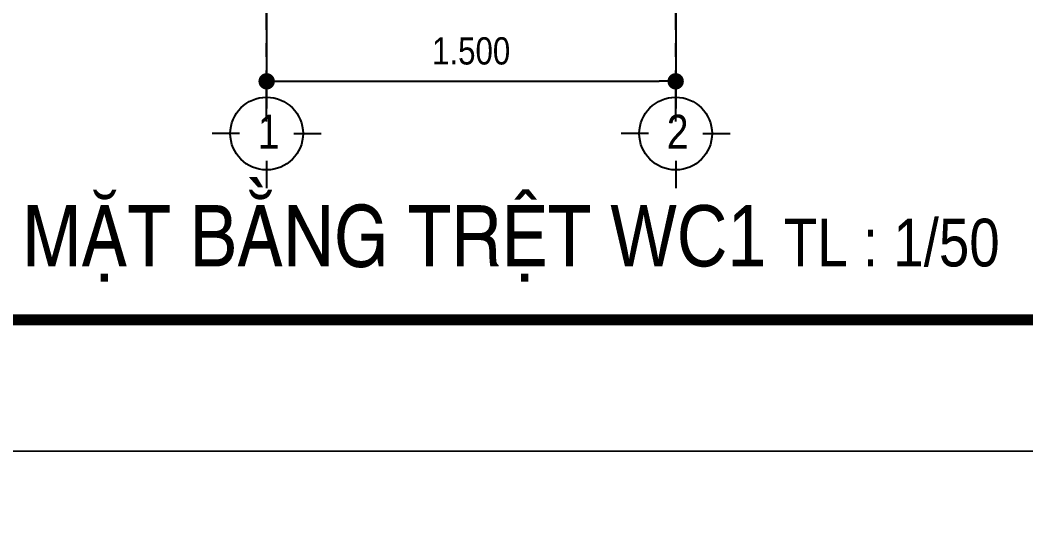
# Model space of a CAD drawing. Header units: millimetres. Extents: x 120 to 288, y 58 to 216.
# Drawn here: x 165.21 to 172.59, y 87.28 to 90.91 of the extents above; entities that cross this region are included whole.
import ezdxf

# ---------------------------------------------------------------- set-up
doc = ezdxf.new("R2010")
doc.units = ezdxf.units.MM
doc.header["$LTSCALE"] = 0.3
doc.header["$MEASUREMENT"] = 0
doc.linetypes.add('CENTER', pattern=[2, 1.25, -0.25, 0.25, -0.25])
doc.layers.get('0').update_dxf_attribs({"linetype": 'CONTINUOUS', "lineweight": 13})
doc.layers.get('DEFPOINTS').update_dxf_attribs({"linetype": 'CONTINUOUS', "lineweight": 13})
for name, color, linetype in [('CHU', 3, 'CONTINUOUS'), ('HATCH', 8, 'CONTINUOUS'), ('LAYER 1', 1, 'CONTINUOUS'), ('LAYER1', 1, 'CONTINUOUS'), ('LAYER7', 7, 'CONTINUOUS')]:
    doc.layers.add(name, color=color, linetype=linetype)
doc.styles.add('HELVE-KT', font='vhelvcn.TTF')
doc.dimstyles.new('1-50', dxfattribs={"dimtxt": 0.2, "dimasz": 0.12, "dimexe": 0.12, "dimexo": 0.2, "dimgap": 0.12, "dimtad": 1, "dimdec": 3, "dimlfac": 0.5, "dimzin": 4, "dimdsep": 46, "dimtxsty": 'HELVE-KT', "dimblk1": 'DOT', "dimblk2": 'DOT', "dimsah": 1, "dimcen": -0.18, "dimadec": 3, "dimazin": 0, "dimtfac": 1, "dimtdec": 3, "dimtmove": 2, "dimatfit": 3, "dimldrblk": 'DOT', "dimfxl": 0, "dimtolj": 1, "dimtzin": 4, "dimarcsym": 0})

# ---------------------------------------------------------------- blocks, each defined once
blk = doc.blocks.new('_DOT')
at = {"color": 0, "linetype": 'ByBlock'}
blk.add_line((-0.5, 0), (-1, 0), dxfattribs=at)
at = {"color": 0, "linetype": 'ByBlock', "const_width": 0.5}
blk.add_lwpolyline([(-0.25, 0, 1), (0.25, 0, 1)], format="xyb", close=True, dxfattribs=at)
blk = doc.blocks.new('*D438')
at = {"layer": 'DEFPOINTS', "color": 0, "lineweight": -2, "ltscale": 5}
for p in [(167.0170375817623, 91.5966395764392), (170.0170375817623, 91.5966395764392), (170.0170375817623, 90.45924366680106)]:
    blk.add_point(p, dxfattribs=at)
at = {"layer": 'LAYER 1', "color": 0, "lineweight": -2, "ltscale": 5}
for p, q in [((167.0170375817623, 91.3966395764392), (167.0170375817623, 90.33924366680105)), ((170.0170375817623, 91.3966395764392), (170.0170375817623, 90.33924366680105)), ((167.1370375817623, 90.45924366680106), (169.8970375817623, 90.45924366680106))]:
    blk.add_line(p, q, dxfattribs=at)
at = {"layer": 'LAYER 1', "color": 0, "lineweight": -2, "ltscale": 5, "xscale": 0.12, "yscale": 0.12, "zscale": 0.12, "rotation": 180}
blk.add_blockref('_DOT', (167.0170375817623, 90.45924366680106), dxfattribs=at)
at = {"layer": 'LAYER 1', "color": 0, "lineweight": -2, "ltscale": 5, "xscale": 0.12, "yscale": 0.12, "zscale": 0.12}
blk.add_blockref('_DOT', (170.0170375817623, 90.45924366680106), dxfattribs=at)
at = {"layer": 'LAYER 1', "color": 0, "ltscale": 5, "insert": (168.5170375817623, 90.68137700013439), "char_height": 0.2, "attachment_point": 5, "style": 'HELVE-KT'}
blk.add_mtext('\\A1;1.500', dxfattribs=at)

msp = doc.modelspace()

# ---------------------------------------------------------------- linework, layer by layer
at = {"layer": 'CHU'}
for points in [[(167.0170375817623, 90.45924366662643), (167.0170375817623, 90.259243666673)], [(170.0170375817623, 90.45924366674285), (170.0170375817623, 90.25924366678942)], [(166.8170375817507, 90.07591033332415), (166.6170375817682, 90.07591033332415)], [(167.2170375817594, 90.07591033332415), (167.4170375817565, 90.07591033332415)], [(169.8170375817507, 90.07591033344056), (169.6170375817682, 90.07591033344056)], [(170.2170375817594, 90.07591033344056), (170.4170375817565, 90.07591033344056)], [(167.0170375817623, 89.87591033337071), (167.0170375817623, 89.67591033330086)], [(170.0170375817623, 89.87591033348713), (170.0170375817623, 89.67591033341728)]]:
    msp.add_lwpolyline(points, dxfattribs=at)
for centre in [(167.0170375817623, 90.07591033332415), (170.0170375817623, 90.07591033344056)]:
    msp.add_circle(centre, 0.2666666666666667, dxfattribs=at)
at = {"layer": 'DEFPOINTS', "linetype": 'Continuous', "ltscale": 0.08}
for points in [[(161.7488477759697, 87.74536220474533), (203.7488477759697, 87.74536220474533), (203.7488477759697, 117.445362204757), (161.7488477759697, 117.445362204757)], [(161.7488477759697, 58.04536220473369), (203.7488477759697, 58.04536220473369), (203.7488477759697, 87.74536220474533), (161.7488477759697, 87.74536220474533)]]:
    msp.add_lwpolyline(points, close=True, dxfattribs=at)
at = {"layer": 'HATCH', "linetype": 'CENTER'}
for points in [[(167.0170375817623, 90.16331218475375), (167.0170375817623, 98.82549822291026)], [(170.0170375817623, 90.16331218475375), (170.0170375817623, 98.82549822291026)]]:
    msp.add_lwpolyline(points, dxfattribs=at)
at = {"layer": 'LAYER7', "linetype": 'Continuous', "const_width": 0.08}
msp.add_lwpolyline([(202.7488477759697, 116.482815388312), (163.5488477759726, 116.482815388312), (163.5488477759726, 88.7079090212485), (202.7488477759697, 88.7079090212485)], close=True, dxfattribs=at)

# ---------------------------------------------------------------- texts
at = {"layer": 'LAYER 1', "linetype": 'Continuous', "ltscale": 0.4, "insert": (165.2272977927868, 89.55062796339757), "char_height": 0.2, "width": 10.80904279272585, "attachment_point": 1, "style": 'HELVE-KT'}
msp.add_mtext('{\\H2.25x;MAËT BAÈNG TREÄT WC1}  {\\H1.75x;TL : 1/50}', dxfattribs=at)
at = {"layer": 'LAYER1', "linetype": 'Continuous', "ltscale": 0.05, "char_height": 0.25, "width": 13.09733333333333, "attachment_point": 1, "style": 'HELVE-KT'}
for s, insert in [('1', (166.9518609600572, 90.2144533359808)), ('2', (169.9518609600572, 90.21445333609722))]:
    msp.add_mtext(s, dxfattribs=dict(at, insert=insert))

# ---------------------------------------------------------------- dimensions: what is measured, and where the dimension line sits
at = {"layer": 'LAYER 1', "ltscale": 5}
dim = msp.add_linear_dim(base=(170.0170375817623, 90.45924366680106), p1=(167.0170375817623, 91.5966395764392), p2=(170.0170375817623, 91.5966395764392), angle=180, dimstyle='1-50', dxfattribs=at)
dim.commit()
dim.dimension.update_dxf_attribs({"geometry": '*D438', "text_midpoint": (168.5170375817623, 90.68137700013439)})

doc.saveas('drawing.dxf')
